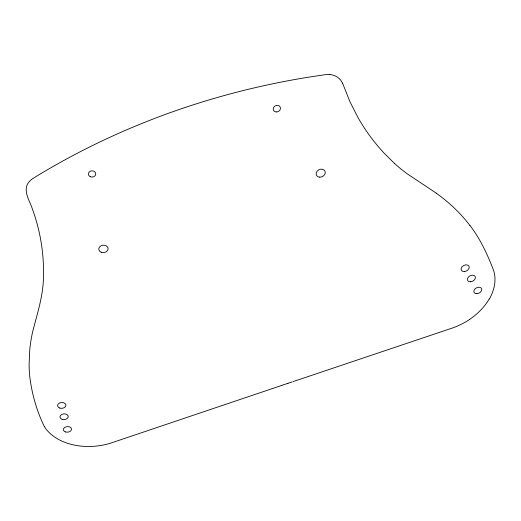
<?xml version="1.0" encoding="UTF-8"?>
<svg xmlns="http://www.w3.org/2000/svg" width="521" height="521" viewBox="0 0 521 521"><rect width="100%" height="100%" fill="white"/><g stroke="black" fill="none" stroke-linecap="round" stroke-linejoin="round"><path stroke-width="0.78" d="M489.212 298.963L488.053 300.858A54.021 38.085 -25.8 0 1 471.277 318.233L469.877 319.217M288.588 383.098L292.248 381.873M283.665 384.765L287.156 383.586M288.302 383.195L287.442 383.489M283.255 384.908L282.128 385.286M281.835 385.39L110.569 443.176A66.519 46.688 -6 0 1 108.622 443.749L105.151 444.634A52.647 36.665 -6.3 0 1 66.988 443.091L65.236 442.466A52.491 36.548 -6.3 0 1 44.318 426.543M293.18 381.567L453.101 327.781A54.542 38.463 -25.8 0 0 469.903 319.243M436.227 193.122L407.103 173.747A276.684 204.564 -46.2 0 1 394.293 163.223M394.286 163.236L384.316 153.35A354.033 255.062 -48.9 0 1 358.526 118.528L350.079 102.018L342.564 83.171M470.007 225.515C480.173 238.742 487.22 253.994 493.25 269.455A54.659 38.534 -25.8 0 1 489.369 298.982M44.331 426.543C36.678 410.867 31.807 393.681 29.743 376.357A235.134 170.452 -15.7 0 1 29.111 364.524L29.71 350.314A236.703 171.748 -15.8 0 1 32.497 332.444C37.167 313.753 43.556 295.205 43.451 275.694C44.103 251.343 39.537 226.948 30.628 204.297C27.3 196.951 22.794 187.221 30.238 180.67A21.035 17.421 1.7 0 1 32.712 178.605C121.706 123.666 222.884 88.7 326.374 74.549A21.276 18.059 -31.4 0 1 329.78 74.542M436.188 193.161A241.243 174.769 -15.6 0 1 469.955 225.547M329.793 74.477A19.388 16.47 -31.5 0 1 342.512 83.197M101.178 252.236A4.669 3.738 -4.9 0 0 108.101 248.686A4.669 3.738 -4.9 0 0 101.041 245.762A4.669 3.738 -4.9 0 0 101.178 252.236M59.817 408.086A4.181 2.918 -4.7 0 0 65.913 405.117A4.181 2.918 -4.7 0 0 59.505 403.046A4.181 2.918 -4.7 0 0 59.817 408.086M62.194 419.353A4.135 2.859 -4.9 0 0 68.225 416.422A4.135 2.859 -4.9 0 0 61.895 414.41A4.135 2.859 -4.9 0 0 62.194 419.353M65.561 431.955A4.083 2.787 -5.3 0 0 71.527 429.076A4.083 2.787 -5.3 0 0 65.281 427.129A4.083 2.787 -5.3 0 0 65.561 431.955M90.302 176.71A3.686 3.119 -2.2 0 0 95.753 173.832A3.686 3.119 -2.2 0 0 90.146 171.305A3.686 3.119 -2.2 0 0 90.302 176.71M276.15 111.956A3.712 3.204 -26.1 0 0 280.252 107.215A3.712 3.204 -26.1 0 0 274.092 106.805A3.712 3.204 -26.1 0 0 276.15 111.956M476.819 293.662A4.207 2.911 -27 0 0 481.632 288.719A4.207 2.911 -27 0 0 474.97 288.96A4.207 2.911 -27 0 0 476.819 293.662M470.417 281.776A4.259 2.983 -27.3 0 0 475.269 276.729A4.259 2.983 -27.3 0 0 468.516 276.957A4.259 2.983 -27.3 0 0 470.417 281.776M464.472 271.532A4.298 3.041 -27.5 0 0 468.985 266.218A4.298 3.041 -27.5 0 0 462.049 266.85A4.298 3.041 -27.5 0 0 464.472 271.532M319.718 177.153A4.722 3.836 -25.2 0 0 325.071 171.344A4.722 3.836 -25.2 0 0 317.335 170.94A4.722 3.836 -25.2 0 0 319.718 177.153"/></g></svg>
